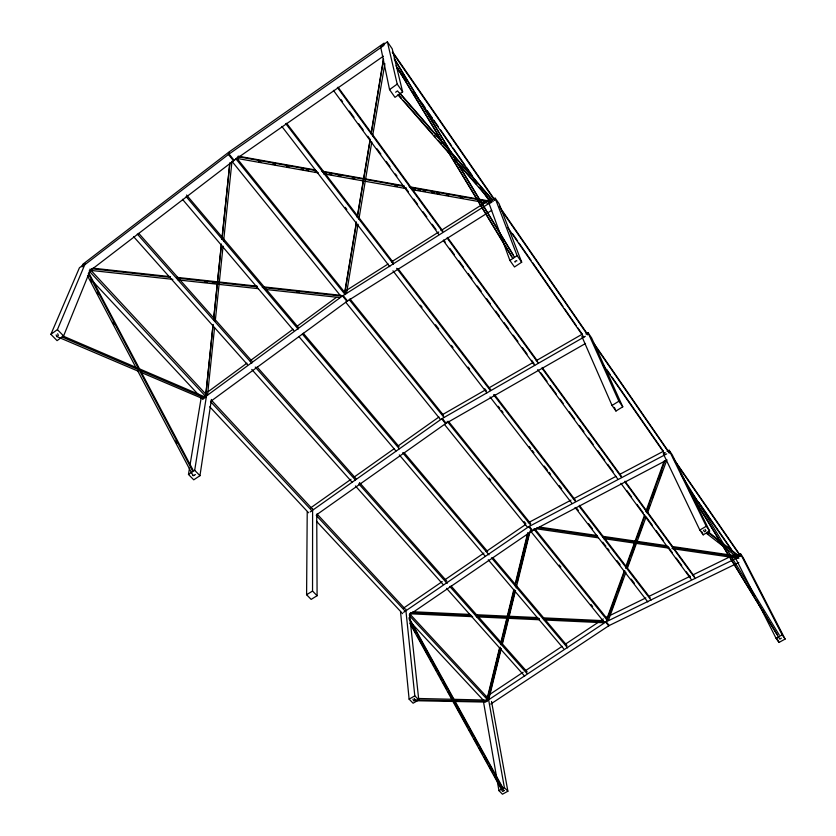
<?xml version="1.0" encoding="UTF-8"?>
<svg xmlns="http://www.w3.org/2000/svg" width="836" height="836" viewBox="0 0 836 836"><rect width="100%" height="100%" fill="white"/><g stroke="black" fill="none" stroke-linecap="round" stroke-linejoin="round"><path stroke-width="1.25" d="M307.22 511.987L306.593 594.741L311.149 599.391L317.095 595.713L312.539 591.052L312.601 508.539M205.74 395.198L213.013 325.079M213.546 319.885L221.352 244.572M221.895 239.378L229.837 162.769M205.855 394.487L213.117 324.452M213.661 319.258L217.287 284.24M217.559 281.648L221.456 244.028M222.136 237.549L229.806 163.616M207.495 395.407L214.538 327.911M215.218 321.421L223.076 246.139M223.62 240.946L231.98 161.317L340.743 296.048M189.521 468.097L188.466 474.44L193.743 479.822L199.961 475.694L211.424 399.462M188.466 474.44L194.694 470.302L206.722 394.393L204.851 395.668M189.939 465.547L201.11 398.218M344.704 292.569L356.418 221.937M357.275 216.806L370.055 139.758M371.121 133.332L383.484 58.854M344.725 293.384L356.46 222.7M357.317 217.559L370.118 140.438M371.184 134.011L383.557 59.46M346.48 293.635L358.059 224.257M358.916 219.116L371.79 142.026M372.584 136.216L384.873 63.661M781.326 638.161L779.821 639.143L689.407 491.338M487.252 698.07L499.625 647.566M500.545 643.772L506.731 618.515M507.358 615.986L513.847 589.474M514.777 585.681L527.767 532.647M487.44 698.98L500.147 647.168M500.764 644.64L514.088 590.3M515.321 585.242L528.028 533.431M488.955 696.921L494.839 672.938M495.466 670.409L500.733 648.945M501.976 643.898L503.209 638.85M503.836 636.321L505.696 628.745M506.313 626.227L508.173 618.65M508.79 616.122L514.997 590.874M517.16 582.034L519.02 574.468M519.647 571.939L529.251 532.804M488.841 699.095L501.255 648.558M502.196 644.765L515.54 590.446M516.167 587.917L530.139 531.059M606.413 620.072L624.178 571.145M625.955 566.254L644.608 514.882M645.946 511.214L664.15 461.064M607.124 619.842L624.92 570.894M625.809 568.449L644.943 515.833M646.28 512.165L664.965 460.772M609.13 616.529L610.468 612.861M611.356 610.416L616.257 596.967M618.034 592.076L622.935 578.627M627.387 566.4L629.612 560.287M631.389 555.397L635.402 544.393M638.067 537.057L642.968 523.608M647.419 511.371L649.645 505.257M652.31 497.922L655.424 489.363M658.987 479.582L662.102 471.023M608.524 619.978L625.913 572.263M627.251 568.595L645.967 517.223M647.304 513.544L666.919 459.727M228.427 154.472L229.513 151.64L384.132 43.096L383.87 45.457L228.427 154.472L233.526 160.784L383.369 56.19M50.892 334.337L57.412 329.624L85.282 263.476L79.43 267.771L50.892 334.337L57.067 340.639L63.588 335.947L90.696 269.317M409.755 623.133L502.572 791.462L504.254 790.386M229.043 154.012L82.022 266.883L82.691 264.375L228.897 152.089L229.043 154.012L234.143 160.334L89.525 271.146M387.381 41.8L380.631 46.753L389.555 89.63L394.989 97.352L402.628 91.856L392.199 48.791L387.381 41.8L397.204 84.091L402.628 91.856M208.101 391.718L246.923 363.169M250.069 360.849L293.07 329.217M297.271 326.134L336.082 297.585M203.921 397.821L343.115 295.495L347.525 300.96L210.735 401.343M389.555 89.63L397.204 84.091M56.127 334.881L56.796 336.542L58.353 335.414L57.694 333.752M395.647 92.221L397.487 90.894L493.355 201.246M310.71 507.828L350.984 479.3M354.171 477.053L394.446 448.524M397.633 446.267L438.973 416.986M310.166 511.956L442.265 418.47L446.121 423.246L316.426 514.892M403.757 607.96L442.234 581.605M445.442 579.411L483.919 553.066M486.061 551.603L525.604 524.517M403.6 612.328L529.251 526.346L532.647 530.557L409.4 614.773M490.742 200.765L488.6 202.218L501.475 237.414M509.908 260.466L517.118 255.659L495.016 197.86L499.155 203.869L521.695 262.201L514.495 266.977L509.908 260.466L502.363 239.838M137.501 370.484L193.001 475.548L195.436 474.597M486.28 696.743L523.127 672.248M525.29 670.817L562.147 646.322M565.397 644.159L597.907 622.548M601.157 620.396L603.331 618.953M486.416 701.268L606.173 621.754L609.183 625.495L490.742 704.037M585.942 333.94L587.98 332.644L591.574 337.869L622.768 406.808L615.965 411.019L612.036 405.45L581.887 336.542M344.066 291.858L388.123 263.998M391.426 261.908L438.785 231.969M440.98 230.569L489.436 199.929M491.965 201.549L342.53 295.902L346.94 301.357L491.714 210.338M306.593 594.741L312.539 591.052M612.036 405.45L618.859 401.217L587.98 332.644M665.216 452.569L663.282 453.739L699.805 530.034L703.191 534.841L709.639 531.1L672.238 454.815L669.082 450.238L667.149 451.409M409.515 614.147L418.773 699.91L413.099 703.212L409.117 699.157L414.802 695.845L405.732 608.942M699.805 530.034L706.263 526.272L709.639 531.1M412.921 699.178L413.621 700.683L414.98 699.889L487.054 701.383M442.777 414.478L485.528 389.869M488.903 387.925L532.793 362.667M536.169 360.724L582.295 334.16M585.304 336.333L441.701 418.836L445.557 423.601L585.534 343.481M738.251 555L740.466 553.735L743.256 557.779L785.108 639.07L778.985 642.435L776.027 638.234L759.004 604.543M491.526 701.435L507.88 791.222L502.446 794.2L498.946 790.637L504.39 787.637L488.287 697.945M776.027 638.234L782.162 634.858L785.108 639.07M528.279 522.73L570.988 500.147M573.297 498.925L616.007 476.342M619.466 474.514L663.335 451.325M666.72 453.885L528.707 526.68L532.104 530.881L666.438 460.27M606.1 617.365L645.841 597.918M649.353 596.204L690.264 576.192M692.605 575.053L730.016 556.755M732.357 555.606L734.687 554.467M738.355 557.319L605.661 622.047L608.671 625.788L738.805 562.503M413.621 700.683L485.852 702.073M452.945 700.056L456.811 700.15M418.146 698.478L486.416 700.087M412.806 611.753L470.093 614.429M475.297 614.679L537.788 617.595M542.992 617.846L602.881 620.636M410.413 612.589L471.661 615.442M475.569 615.62L539.419 618.598M543.327 618.776L604.574 621.629M410.152 613.781L472.664 616.675M476.572 616.853L539.084 619.758M544.299 619.998L602.902 622.705M193.001 475.548L193.942 475.59M204.538 282.077L207.14 282.359M212.334 282.934L214.925 283.216M296.707 292.151L299.309 292.433M90.121 270.331L172.895 279.36M178.068 279.924L258.251 288.671M264.719 289.371L339.729 297.553M92.942 268.168L170.492 276.664M176.96 277.374L257.101 286.152M263.559 286.863L341.119 295.359M91.5 268.753L170.439 277.395M176.908 278.106L257.154 286.884M262.326 287.448L341.276 296.09M539.324 527.056L597.332 535.542M602.495 536.294L666.95 545.73M672.102 546.483L736.568 555.909M536.879 527.537L597.531 536.409M602.693 537.161L668.518 546.786M672.384 547.35L736.913 556.786M535.239 528.624L598.44 537.851M603.602 538.603L669.385 548.217M671.966 548.594L735.168 557.821M238.155 156.154L315.308 169.938M321.735 171.087L404.018 185.791M409.159 186.71L488.882 200.943M237.894 156.708L316.05 170.659M322.456 171.808L404.446 186.449M409.567 187.369L477.471 199.49M480.042 199.95L490.283 201.779M258.523 161.661L261.093 162.121M272.661 164.18L275.222 164.64M286.79 166.709L289.36 167.169M300.918 169.227L303.489 169.687M306.06 170.147L308.63 170.607M315.057 171.746L317.628 172.206M324.044 173.355L326.615 173.815M329.185 174.275L331.756 174.734M338.183 175.874L340.754 176.333M352.311 178.402L354.882 178.862M394.707 185.968L397.278 186.428M403.704 187.567L406.275 188.027M411.416 188.946L415.273 189.636M417.833 190.096L420.404 190.556M422.974 191.016L425.545 191.465M431.972 192.614L434.542 193.074M437.113 193.534L439.684 193.994M446.1 195.133L448.671 195.593M460.239 197.662L462.81 198.122M483.365 201.789L485.935 202.249M236.421 158.317L318.359 172.937M323.48 173.846L405.408 188.466M411.814 189.605L488.632 203.315M56.796 336.542L137.909 371.069M140.302 372.083L203.524 398.991M62.46 335.8L204.245 396.661M61.958 336.95L204.851 398.061M706.42 533.337L723.631 546.639M725.658 548.197L738.815 558.375M706.556 532.626L708.583 534.204M717.727 541.3L723.819 546.023M736.004 555.491L738.031 557.069M707.956 532.448L739.139 556.828M708.082 531.738L739.369 556.306M515.175 262.107L514.704 261.71L516.429 260.56L516.909 260.957M57.412 329.624L63.588 335.947M194.694 470.302L199.961 475.694M414.802 695.845L418.773 699.91M504.39 787.637L507.88 791.222M93.548 282.16L199.072 395.344M200.849 397.246L202.625 399.148M209.742 406.777L308.547 512.761M316.541 521.33L402.638 613.666M410.633 622.235L483.469 700.369M89.128 271L206.043 396.818M210.484 401.594L311.828 510.66M316.269 515.436L404.896 610.813M409.326 615.589L487.388 699.586M89.87 269.192L206.377 394.738M211.686 400.465L311.838 508.392M317.147 514.109L404.645 608.409M409.953 614.126L487.827 698.039M133.666 236.713L247.466 364.6M251.782 369.449L351.977 482.048M355.436 485.946L443.07 584.427M446.549 588.325L524.653 676.105M137.292 234.059L251.803 363.2M255.252 367.088L355.31 479.916M358.769 483.825L447.135 583.476M449.737 586.412L526.858 673.377M138.755 233.359L251.981 361.204M257.154 367.035L356.042 478.694M359.501 482.591L446.769 581.135M451.095 586.015L527.171 671.904M398.124 94.489L401.531 98.397M403.234 100.351L432.202 133.541M433.915 135.495L435.619 137.449M438.168 140.375L441.575 144.283M443.289 146.237L450.102 154.043M458.619 163.814L476.52 184.317M479.07 187.243L482.487 191.151M484.19 193.106L487.597 197.003M489.3 198.958L491.004 200.912M398.218 95.168L450.594 155.13M454.888 160.042L491.808 202.302M399.942 93.172L492.54 199.867M182.467 199.313L293.781 330.544M298.849 336.511L395.93 450.949M399.294 454.909L484.901 555.835M488.255 559.786L563.663 648.673M186.585 195.028L298.212 327.231M303.259 333.198L399.065 446.654M404.081 452.61L487.67 551.593M492.676 557.528L543.588 617.814M545.26 619.789L566.954 645.496M186.156 196.606L298.17 329.123M302.381 334.107L399.315 448.775M402.67 452.757L488.987 554.864M491.495 557.831L567.613 647.879M489.06 478.119L490.69 480.146M524.172 521.633L525.802 523.649M559.211 565.052L560.841 567.069M590.989 604.428L592.62 606.445M345.655 302.12L440.436 419.463M444.533 424.531L527.202 526.879M530.473 530.923L603.968 621.911M236.787 158.15L345.069 292.799M349.95 298.87L443.498 415.22M448.389 421.302L530.714 523.691M534.789 528.749L607.176 618.776M235.71 158.6L345.163 294.596M349.249 299.664L443.885 417.258M447.145 421.313L530.505 524.883M533.765 528.948L607.124 620.093M345.237 207.338L346.825 209.397M420.477 305.171L422.065 307.23M435.556 324.776L438.733 328.903M451.43 345.414L453.018 347.473M468.097 367.088L469.686 369.146M484.765 388.75L486.353 390.82M498.246 406.286L499.834 408.344M501.422 410.403L503 412.472M529.167 446.487L530.755 448.556M532.344 450.614L533.932 452.673M544.236 466.08L547.413 470.208M548.991 472.267L550.579 474.325M559.305 485.664L561.677 488.757M576.725 508.33L578.303 510.378M588.565 523.712L592.505 528.843M602.766 542.177L605.922 546.284M607.5 548.332L609.078 550.391M616.968 560.642L620.124 564.749M631.17 579.118L634.325 583.214M281.857 126.445L389.775 266.663M392.962 270.801L486.865 392.815M490.053 396.943L571.918 503.314M575.084 507.431L647.827 601.941M286.612 123.268L323.731 171.714M325.308 173.773L393.223 262.42M397.967 268.617L490.659 389.597M494.619 394.759L575.346 500.137M579.296 505.278L650.168 597.782M285.724 123.603L393.474 264.145M396.651 268.283L490.398 390.558M493.574 394.696L575.293 501.276M579.243 506.438L651.056 600.091M341.015 99.568L342.541 101.658M349.438 111.094L354.036 117.374M358.634 123.665L363.232 129.946M367.83 136.237L370.129 139.382M377.015 148.808L380.85 154.043M386.211 161.379L390.046 166.615M395.407 173.951L396.943 176.051M405.366 187.577L408.428 191.768M413.789 199.104L417.624 204.339M422.985 211.675L426.82 216.911M432.181 224.247L436.016 229.482M443.665 239.963L445.201 242.053M449.789 248.334L454.387 254.614M458.974 260.895L463.572 267.175M468.16 273.456L471.985 278.681M477.346 286.016L481.17 291.241M486.531 298.567L490.356 303.802M495.717 311.128L499.541 316.363M504.129 322.644L508.727 328.924M513.314 335.205L517.912 341.485M522.5 347.766L527.088 354.046M531.686 360.326L533.985 363.461M540.892 372.919L547.037 381.32M550.109 385.532L556.264 393.934M560.099 399.19L563.182 403.391M569.326 411.803L574.708 419.16M579.317 425.472L583.925 431.773M588.544 438.085L593.152 444.386M597.761 450.698L604.679 460.155M607.751 464.356L613.133 471.713M626.99 490.669L631.619 496.992M637.011 504.369L643.177 512.792M646.259 517.014L652.425 525.447M656.27 530.714L663.209 540.202M668.601 547.57L672.457 552.847M676.314 558.114L681.706 565.491M686.325 571.814L690.181 577.08M333.418 90.361L438.712 234.289M443.32 240.58L534.653 365.405M537.726 369.606L617.835 479.112M620.908 483.302L691.205 579.39M338.078 87.226L442.861 231.091M447.448 237.393L537.59 361.162M542.177 367.464L621.19 475.945M624.994 481.181L646.301 510.43M647.827 512.52L694.246 576.265M337.399 87.446L442.516 231.697M447.114 238.009L538.269 363.096M542.104 368.362L621.294 477.032M625.119 482.278L695.27 578.543M517.118 255.659L521.695 262.201M618.859 401.217L622.768 406.808M401.28 73.265L403.506 76.463M421.281 102.107L424.991 107.447M427.206 110.645L432.39 118.127M433.874 120.259L438.315 126.675M440.541 129.873L451.649 145.892M453.133 148.035L464.983 165.12M466.467 167.263L472.392 175.8M484.984 193.962L489.426 200.368M512.437 233.557L517.641 241.061M519.125 243.203L531.006 260.33M532.49 262.473L562.931 306.384M564.415 308.526L576.297 325.664M577.78 327.806L582.243 334.222M606.769 369.596L610.489 374.956M611.973 377.109L663.261 451.074M698.938 502.52L731.636 549.67M397.131 68.061L406.045 80.914M413.475 91.626L477.377 183.742M480.345 188.027L490.753 203.023M507.745 227.517L583.821 337.201M603.017 364.872L665.028 454.261M690.087 490.387L732.085 550.934M735.032 555.177L737.247 558.364M392.774 52.125L494.797 199.867M499.238 206.293L587.426 334.013M593.351 342.603L669.019 452.171M673.461 458.609L740.194 555.25M392.314 52.219L494.651 200.358M501.297 209.982L587.53 334.828M594.166 344.432L669.302 453.196M675.185 461.712L740.612 556.442M680.776 473.876L779.256 635.005M694.308 499.123L720.11 541.3M721.468 543.515L777.135 634.534M394.299 58.656L513.544 255.398M394.32 59.063L514.412 257.216M397.445 67.716L441.429 140.333M448.869 152.622L511.799 256.527M396.065 65.814L443.926 144.837M447.291 150.407L512.677 258.366M705.051 529.355L705.95 530.87L704.403 531.769L703.504 530.254M408.982 617.741L502.99 788.108M409.117 618.974L503.878 790.741M412.158 626.488L415.941 633.354M417.206 635.632L429.181 657.357M430.446 659.646L431.7 661.924M432.964 664.212L434.229 666.501M435.483 668.79L436.747 671.078M438.012 673.356L439.266 675.645M440.53 677.933L441.795 680.222M443.049 682.5L446.832 689.366M448.096 691.654L451.879 698.509M453.143 700.798L467.637 727.09M468.902 729.379L470.166 731.657M471.42 733.945L472.685 736.234M473.949 738.522L477.732 745.378M478.997 747.666L482.78 754.521M484.034 756.81L487.816 763.665M489.081 765.954L492.864 772.819M494.128 775.097L501.057 787.679M88.741 272.818L192.991 469.989M88.292 273.623L192.667 471.086M90.382 279.6L91.594 281.91M97.081 292.286L98.303 294.596M112.923 322.257L114.135 324.567M175.664 441L176.887 443.31M87.498 275.807L136.289 368.174M740.466 553.735L782.162 634.858M762.484 609.831L763.665 612.161M776.634 637.774L778.985 642.435M734.917 556.901L754.887 596.402M756.653 599.893L757.824 602.213M669.082 450.238L706.263 526.272M701.519 531.362L703.191 534.841M414.28 698.384L414.98 699.889M614.387 407.435L615.965 411.019M483.542 702.073L496.709 777.793M497.378 781.65L498.946 790.637M400.559 612.057L409.117 699.157M316.729 514.276L317.095 595.713"/></g></svg>
